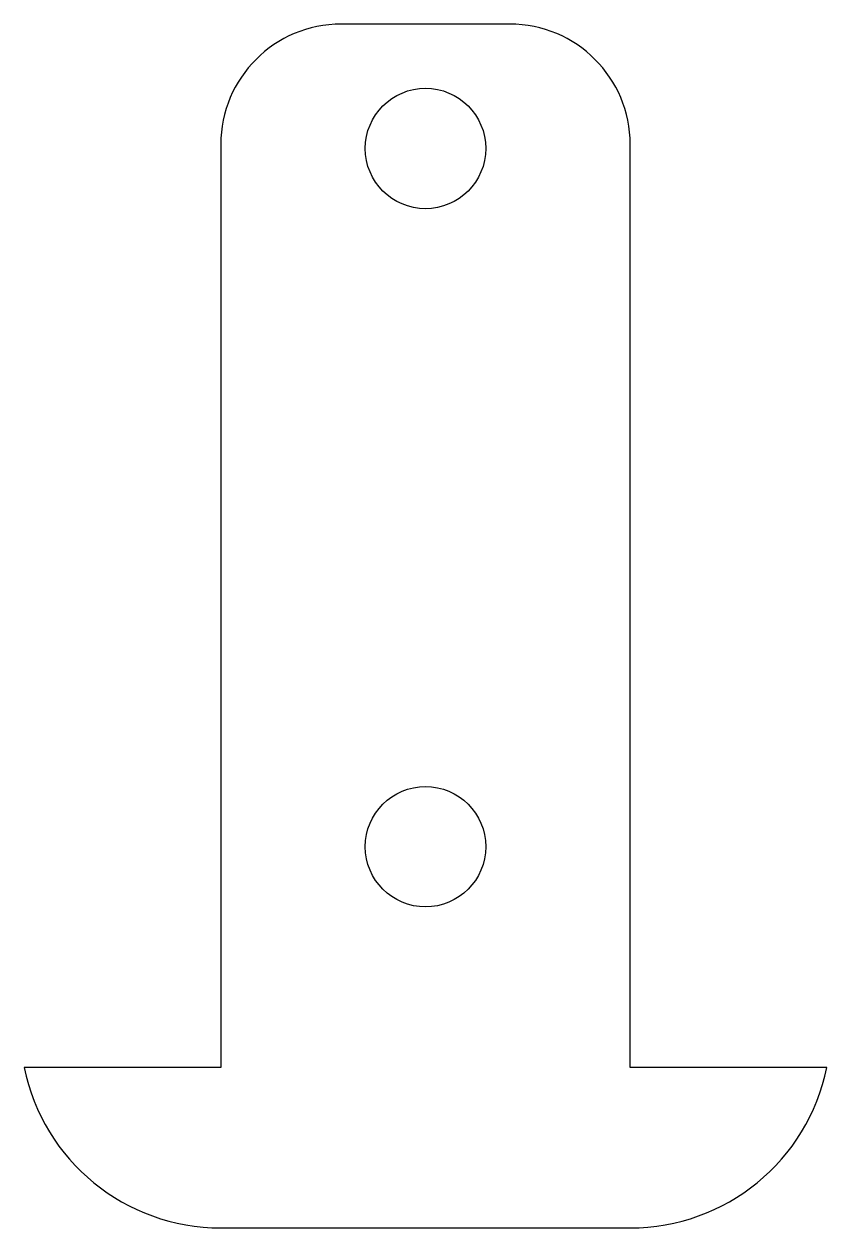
# Model space of a CAD drawing. Header units: millimetres. Extents: x 0 to 20, y 0 to 30.
import ezdxf

# ---------------------------------------------------------------- set-up
doc = ezdxf.new("R2010")
doc.units = ezdxf.units.MM

msp = doc.modelspace()

# ---------------------------------------------------------------- linework, layer by layer
at = {"color": 7, "linetype": 'Continuous', "lineweight": 25}
for p, q in [((12.1, 30), (7.9, 30)), ((4.9, 27), (4.9, 4)), ((15.1, 4), (15.1, 27)), ((4.9, 4), (0, 4)), ((20, 4), (15.1, 4)), ((4.899, 0), (15.101, 0))]:
    msp.add_line(p, q, dxfattribs=at)
for centre in [(10, 26.9), (10, 9.5)]:
    msp.add_circle(centre, 1.5, dxfattribs=at)
for centre, radius, start, end in [((7.9, 27), 3, 90, 180), ((12.1, 27), 3, 0, 90), ((4.899, 5), 5, 191.537, 270), ((15.101, 5), 5, 270, 348.463)]:
    msp.add_arc(centre, radius, start, end, dxfattribs=at)

doc.saveas('drawing.dxf')
